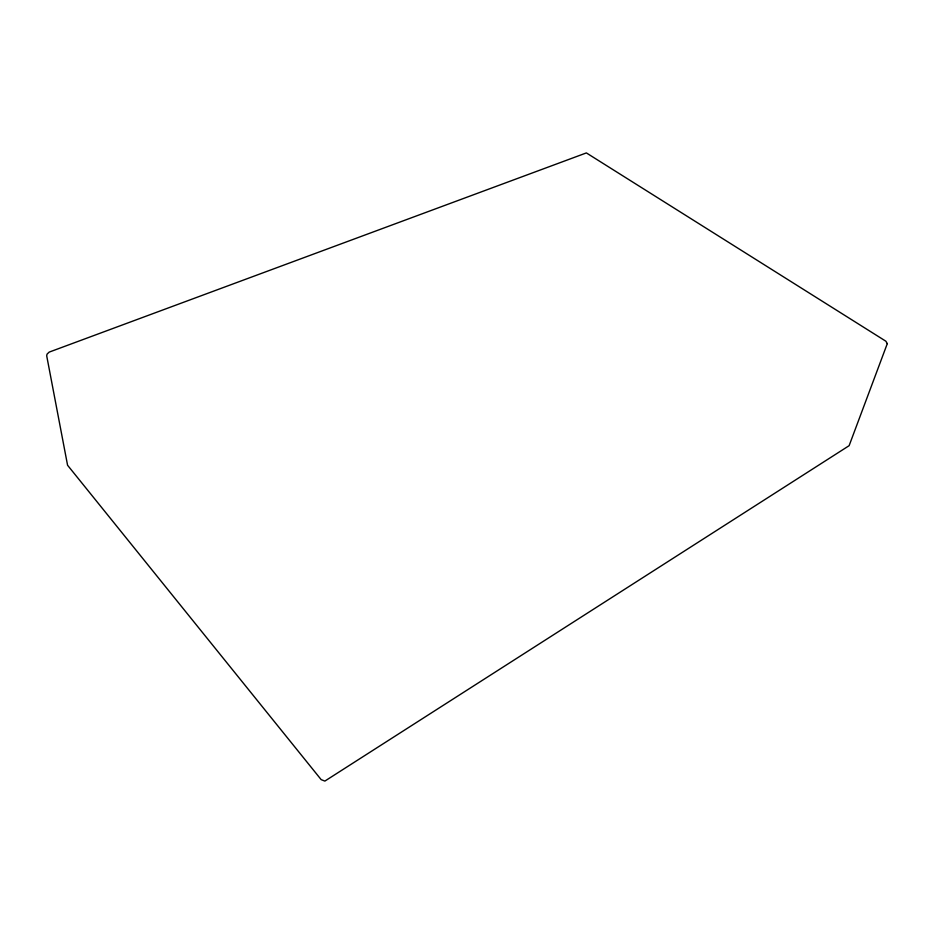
<?xml version="1.0" encoding="UTF-8"?>
<svg xmlns="http://www.w3.org/2000/svg" width="934" height="934" viewBox="0 0 934 934"><rect width="100%" height="100%" fill="white"/><g stroke="black" fill="none" stroke-linecap="round" stroke-linejoin="round"><path stroke-width="1.4" d="M887.3 343.619L849.123 445.681L324.869 781.081L321.156 779.621L67.575 465.26L46.7 355.819L47.05 354.138L49.187 352.106L586.377 152.919L885.852 341.202L887.3 343.619"/></g></svg>
